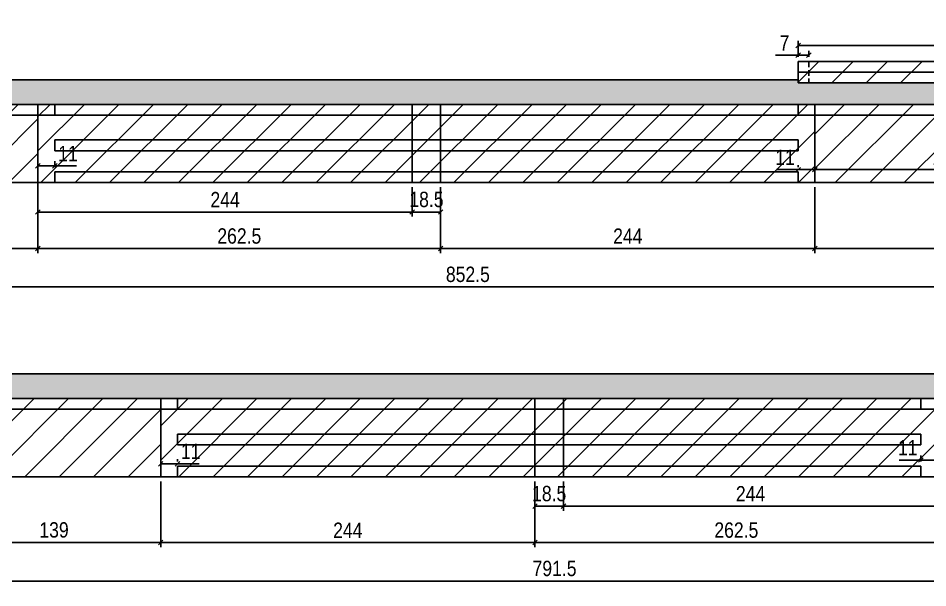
# Model space of a CAD drawing. Extents: x 3309 to 9563, y -2522 to 14608.
# Drawn here: x 7082 to 7675, y 10561 to 10932 of the extents above; entities that cross this region are included whole.
import ezdxf

# ---------------------------------------------------------------- set-up
doc = ezdxf.new("R2010")
doc.units = 0
doc.linetypes.add('HIDDEN', pattern=[0.375, 0.25, -0.125])
for name, color, linetype in [('COTA', 241, 'Continuous'), ('Painéis', 200, 'Continuous'), ('SARR_2.2x7', 40, 'Continuous'), ('SARR_EDITAR', 141, 'Continuous')]:
    doc.layers.add(name, color=color, linetype=linetype)
doc.layers.add('Hachura', color=251, linetype='Continuous', lineweight=9)
doc.styles.add('COTA TECNICA', font='techl___.ttf', dxfattribs={"height": 10})
doc.dimstyles.new('PAINEL', dxfattribs={"dimtxt": 10, "dimasz": 3, "dimexe": 3, "dimexo": 3, "dimgap": 3, "dimtad": 1, "dimdec": 1, "dimzin": 12, "dimdsep": 46, "dimtxsty": 'COTA TECNICA', "dimblk1": 'OBLIQUE', "dimblk2": 'OBLIQUE', "dimsah": 1, "dimcen": 0.9, "dimclrd": 4, "dimclre": 4, "dimclrt": 240, "dimadec": 1, "dimazin": 3, "dimtfac": 1, "dimtdec": 1, "dimtmove": 0, "dimatfit": 3, "dimfxl": 1, "dimtolj": 1, "dimtzin": 12, "dimarcsym": 0})

# ---------------------------------------------------------------- blocks, each defined once
blk = doc.blocks.new('_Oblique')
at = {"color": 0, "linetype": 'ByBlock', "lineweight": -2}
blk.add_line((-0.5, -0.5), (0.5, 0.5), dxfattribs=at)
blk = doc.blocks.new('*D484')
at = {"layer": 'COTA', "color": 4, "lineweight": -2, "transparency": 16777216}
for p, q in [((7601.01, 10821.7), (7601.01, 10778.77)), ((7801.01, 10821.7), (7801.01, 10778.77)), ((7601.01, 10781.77), (7801.01, 10781.77))]:
    blk.add_line(p, q, dxfattribs=at)
at = {"layer": 'Defpoints', "color": 0, "transparency": 16777216}
for p in [(7601.01, 10824.7), (7801.01, 10824.7), (7801.01, 10781.77)]:
    blk.add_point(p, dxfattribs=at)
at = {"layer": 'COTA', "color": 4, "lineweight": -2, "transparency": 16777216, "xscale": 3, "yscale": 3, "zscale": 3, "rotation": 180}
blk.add_blockref('_Oblique', (7601.01, 10781.77), dxfattribs=at)
at = {"layer": 'COTA', "color": 4, "lineweight": -2, "transparency": 16777216, "xscale": 3, "yscale": 3, "zscale": 3}
blk.add_blockref('_Oblique', (7801.01, 10781.77), dxfattribs=at)
at = {"layer": 'COTA', "color": 240, "transparency": 16777216, "insert": (7701.01, 10789.87), "char_height": 10, "attachment_point": 5, "style": 'COTA TECNICA'}
blk.add_mtext('\\A1;200', dxfattribs=at)
blk = doc.blocks.new('*D485')
at = {"layer": 'COTA', "color": 4, "lineweight": -2, "transparency": 16777216}
for p, q in [((6948.51, 10821.7), (6948.51, 10753.76)), ((7801.01, 10821.7), (7801.01, 10753.76)), ((6948.51, 10756.76), (7801.01, 10756.76))]:
    blk.add_line(p, q, dxfattribs=at)
at = {"layer": 'Defpoints', "color": 0, "transparency": 16777216}
for p in [(6948.51, 10824.7), (7801.01, 10824.7), (7801.01, 10756.76)]:
    blk.add_point(p, dxfattribs=at)
at = {"layer": 'COTA', "color": 4, "lineweight": -2, "transparency": 16777216, "xscale": 3, "yscale": 3, "zscale": 3, "rotation": 180}
blk.add_blockref('_Oblique', (6948.51, 10756.76), dxfattribs=at)
at = {"layer": 'COTA', "color": 4, "lineweight": -2, "transparency": 16777216, "xscale": 3, "yscale": 3, "zscale": 3}
blk.add_blockref('_Oblique', (7801.01, 10756.76), dxfattribs=at)
at = {"layer": 'COTA', "color": 240, "transparency": 16777216, "insert": (7374.76, 10764.89), "char_height": 10, "attachment_point": 5, "style": 'COTA TECNICA'}
blk.add_mtext('\\A1;852.5', dxfattribs=at)
blk = doc.blocks.new('*D486')
at = {"layer": 'COTA', "color": 4, "lineweight": -2, "transparency": 16777216}
for p, q in [((7094.51, 10824.7), (7094.51, 10802.56)), ((7338.51, 10821.7), (7338.51, 10802.56)), ((7094.51, 10805.56), (7338.51, 10805.56))]:
    blk.add_line(p, q, dxfattribs=at)
at = {"layer": 'Defpoints', "color": 0, "transparency": 16777216}
for p in [(7094.51, 10827.7), (7338.51, 10824.7), (7338.51, 10805.56)]:
    blk.add_point(p, dxfattribs=at)
at = {"layer": 'COTA', "color": 4, "lineweight": -2, "transparency": 16777216, "xscale": 3, "yscale": 3, "zscale": 3, "rotation": 180}
blk.add_blockref('_Oblique', (7094.51, 10805.56), dxfattribs=at)
at = {"layer": 'COTA', "color": 4, "lineweight": -2, "transparency": 16777216, "xscale": 3, "yscale": 3, "zscale": 3}
blk.add_blockref('_Oblique', (7338.51, 10805.56), dxfattribs=at)
at = {"layer": 'COTA', "color": 240, "transparency": 16777216, "insert": (7216.51, 10813.63), "char_height": 10, "attachment_point": 5, "style": 'COTA TECNICA'}
blk.add_mtext('\\A1;244', dxfattribs=at)
blk = doc.blocks.new('*D487')
at = {"layer": 'COTA', "color": 4, "lineweight": -2, "transparency": 16777216}
for p, q in [((7357.01, 10821.7), (7357.01, 10778.77)), ((7601.01, 10821.7), (7601.01, 10778.77)), ((7357.01, 10781.77), (7601.01, 10781.77))]:
    blk.add_line(p, q, dxfattribs=at)
at = {"layer": 'Defpoints', "color": 0, "transparency": 16777216}
for p in [(7357.01, 10824.7), (7601.01, 10824.7), (7601.01, 10781.77)]:
    blk.add_point(p, dxfattribs=at)
at = {"layer": 'COTA', "color": 4, "lineweight": -2, "transparency": 16777216, "xscale": 3, "yscale": 3, "zscale": 3, "rotation": 180}
blk.add_blockref('_Oblique', (7357.01, 10781.77), dxfattribs=at)
at = {"layer": 'COTA', "color": 4, "lineweight": -2, "transparency": 16777216, "xscale": 3, "yscale": 3, "zscale": 3}
blk.add_blockref('_Oblique', (7601.01, 10781.77), dxfattribs=at)
at = {"layer": 'COTA', "color": 240, "transparency": 16777216, "insert": (7479.01, 10789.84), "char_height": 10, "attachment_point": 5, "style": 'COTA TECNICA'}
blk.add_mtext('\\A1;244', dxfattribs=at)
blk = doc.blocks.new('*D488')
at = {"layer": 'COTA', "color": 4, "lineweight": -2, "transparency": 16777216}
for p, q in [((7338.51, 10821.7), (7338.51, 10802.56)), ((7357.01, 10821.7), (7357.01, 10802.56)), ((7338.51, 10805.56), (7357.01, 10805.56))]:
    blk.add_line(p, q, dxfattribs=at)
at = {"layer": 'Defpoints', "color": 0, "transparency": 16777216}
for p in [(7338.51, 10824.7), (7357.01, 10824.7), (7357.01, 10805.56)]:
    blk.add_point(p, dxfattribs=at)
at = {"layer": 'COTA', "color": 4, "lineweight": -2, "transparency": 16777216, "xscale": 3, "yscale": 3, "zscale": 3, "rotation": 180}
blk.add_blockref('_Oblique', (7338.51, 10805.56), dxfattribs=at)
at = {"layer": 'COTA', "color": 4, "lineweight": -2, "transparency": 16777216, "xscale": 3, "yscale": 3, "zscale": 3}
blk.add_blockref('_Oblique', (7357.01, 10805.56), dxfattribs=at)
at = {"layer": 'COTA', "color": 240, "transparency": 16777216, "insert": (7347.76, 10813.69), "char_height": 10, "attachment_point": 5, "style": 'COTA TECNICA'}
blk.add_mtext('\\A1;18.5', dxfattribs=at)
blk = doc.blocks.new('*D492')
at = {"layer": 'COTA', "color": 4, "lineweight": -2, "transparency": 16777216}
for p, q in [((7094.51, 10824.7), (7094.51, 10778.77)), ((7357.01, 10821.7), (7357.01, 10778.77)), ((7357.01, 10781.77), (7094.51, 10781.77))]:
    blk.add_line(p, q, dxfattribs=at)
at = {"layer": 'Defpoints', "color": 0, "transparency": 16777216}
for p in [(7094.51, 10827.7), (7357.01, 10824.7), (7094.51, 10781.77)]:
    blk.add_point(p, dxfattribs=at)
at = {"layer": 'COTA', "color": 4, "lineweight": -2, "transparency": 16777216, "xscale": 3, "yscale": 3, "zscale": 3, "rotation": 180}
blk.add_blockref('_Oblique', (7094.51, 10781.77), dxfattribs=at)
at = {"layer": 'COTA', "color": 4, "lineweight": -2, "transparency": 16777216, "xscale": 3, "yscale": 3, "zscale": 3}
blk.add_blockref('_Oblique', (7357.01, 10781.77), dxfattribs=at)
at = {"layer": 'COTA', "color": 240, "transparency": 16777216, "insert": (7225.76, 10789.88), "char_height": 10, "attachment_point": 5, "style": 'COTA TECNICA'}
blk.add_mtext('\\A1;262.5', dxfattribs=at)
blk = doc.blocks.new('*D493')
at = {"layer": 'COTA', "color": 4, "lineweight": -2, "transparency": 16777216}
for p, q in [((7590.01, 10833.17), (7575.92, 10833.17)), ((7590.01, 10834.7), (7590.01, 10836.17)), ((7601.01, 10833.17), (7590.01, 10833.17)), ((7601.01, 10834.7), (7601.01, 10836.17))]:
    blk.add_line(p, q, dxfattribs=at)
at = {"layer": 'Defpoints', "color": 0, "transparency": 16777216}
for p in [(7590.01, 10833.17), (7590.01, 10831.7), (7601.01, 10831.7)]:
    blk.add_point(p, dxfattribs=at)
at = {"layer": 'COTA', "color": 4, "lineweight": -2, "transparency": 16777216, "xscale": 3, "yscale": 3, "zscale": 3, "rotation": 180}
blk.add_blockref('_Oblique', (7590.01, 10833.17), dxfattribs=at)
at = {"layer": 'COTA', "color": 4, "lineweight": -2, "transparency": 16777216, "xscale": 3, "yscale": 3, "zscale": 3}
blk.add_blockref('_Oblique', (7601.01, 10833.17), dxfattribs=at)
at = {"layer": 'COTA', "color": 240, "transparency": 16777216, "insert": (7581.47, 10841.23), "char_height": 10, "attachment_point": 5, "style": 'COTA TECNICA'}
blk.add_mtext('\\A1;11', dxfattribs=at)
blk = doc.blocks.new('*D494')
at = {"layer": 'COTA', "color": 4, "lineweight": -2, "transparency": 16777216}
for p, q in [((7094.51, 10827.7), (7094.51, 10838.6)), ((7094.51, 10835.6), (7105.51, 10835.6)), ((7105.51, 10834.7), (7105.51, 10838.6)), ((7105.51, 10835.6), (7119.6, 10835.6))]:
    blk.add_line(p, q, dxfattribs=at)
at = {"layer": 'Defpoints', "color": 0, "transparency": 16777216}
for p in [(7105.51, 10835.6), (7105.51, 10831.7), (7094.51, 10824.7)]:
    blk.add_point(p, dxfattribs=at)
at = {"layer": 'COTA', "color": 4, "lineweight": -2, "transparency": 16777216, "xscale": 3, "yscale": 3, "zscale": 3, "rotation": 180}
blk.add_blockref('_Oblique', (7094.51, 10835.6), dxfattribs=at)
at = {"layer": 'COTA', "color": 4, "lineweight": -2, "transparency": 16777216, "xscale": 3, "yscale": 3, "zscale": 3}
blk.add_blockref('_Oblique', (7105.51, 10835.6), dxfattribs=at)
at = {"layer": 'COTA', "color": 240, "transparency": 16777216, "insert": (7114.05, 10843.66), "char_height": 10, "attachment_point": 5, "style": 'COTA TECNICA'}
blk.add_mtext('\\A1;11', dxfattribs=at)
blk = doc.blocks.new('*D498')
at = {"layer": 'COTA', "color": 4, "lineweight": -2, "transparency": 16777216}
for p, q in [((7601.01, 10827.7), (7601.01, 10836.17)), ((7601.01, 10833.17), (7773.01, 10833.17)), ((7773.01, 10834.7), (7773.01, 10836.17))]:
    blk.add_line(p, q, dxfattribs=at)
at = {"layer": 'Defpoints', "color": 0, "transparency": 16777216}
for p in [(7773.01, 10833.17), (7773.01, 10831.7), (7601.01, 10824.7)]:
    blk.add_point(p, dxfattribs=at)
at = {"layer": 'COTA', "color": 4, "lineweight": -2, "transparency": 16777216, "xscale": 3, "yscale": 3, "zscale": 3, "rotation": 180}
blk.add_blockref('_Oblique', (7601.01, 10833.17), dxfattribs=at)
at = {"layer": 'COTA', "color": 4, "lineweight": -2, "transparency": 16777216, "xscale": 3, "yscale": 3, "zscale": 3}
blk.add_blockref('_Oblique', (7773.01, 10833.17), dxfattribs=at)
at = {"layer": 'COTA', "color": 240, "transparency": 16777216, "insert": (7687.01, 10841.25), "char_height": 10, "attachment_point": 5, "style": 'COTA TECNICA'}
blk.add_mtext('\\A1;172', dxfattribs=at)
blk = doc.blocks.new('*D518')
at = {"layer": 'COTA', "color": 4, "lineweight": -2, "transparency": 16777216}
for p, q in [((6948.51, 10821.7), (6948.51, 10778.77)), ((7094.51, 10821.7), (7094.51, 10778.77)), ((7094.51, 10781.77), (6948.51, 10781.77))]:
    blk.add_line(p, q, dxfattribs=at)
at = {"layer": 'Defpoints', "color": 0, "transparency": 16777216}
for p in [(6948.51, 10824.7), (7094.51, 10824.7), (6948.51, 10781.77)]:
    blk.add_point(p, dxfattribs=at)
at = {"layer": 'COTA', "color": 4, "lineweight": -2, "transparency": 16777216, "xscale": 3, "yscale": 3, "zscale": 3, "rotation": 180}
blk.add_blockref('_Oblique', (6948.51, 10781.77), dxfattribs=at)
at = {"layer": 'COTA', "color": 4, "lineweight": -2, "transparency": 16777216, "xscale": 3, "yscale": 3, "zscale": 3}
blk.add_blockref('_Oblique', (7094.51, 10781.77), dxfattribs=at)
at = {"layer": 'COTA', "color": 240, "transparency": 16777216, "insert": (7021.51, 10789.87), "char_height": 10, "attachment_point": 5, "style": 'COTA TECNICA'}
blk.add_mtext('\\A1;146', dxfattribs=at)
blk = doc.blocks.new('*D519')
at = {"layer": 'COTA', "color": 4, "lineweight": -2, "transparency": 16777216}
for p, q in [((7590.01, 10906.7), (7590.01, 10917.08)), ((7801.01, 10906.7), (7801.01, 10917.08)), ((7590.01, 10914.08), (7801.01, 10914.08))]:
    blk.add_line(p, q, dxfattribs=at)
at = {"layer": 'Defpoints', "color": 0, "transparency": 16777216}
for p in [(7801.01, 10914.08), (7590.01, 10903.7), (7801.01, 10903.7)]:
    blk.add_point(p, dxfattribs=at)
at = {"layer": 'COTA', "color": 4, "lineweight": -2, "transparency": 16777216, "xscale": 3, "yscale": 3, "zscale": 3, "rotation": 180}
blk.add_blockref('_Oblique', (7590.01, 10914.08), dxfattribs=at)
at = {"layer": 'COTA', "color": 4, "lineweight": -2, "transparency": 16777216, "xscale": 3, "yscale": 3, "zscale": 3}
blk.add_blockref('_Oblique', (7801.01, 10914.08), dxfattribs=at)
at = {"layer": 'COTA', "color": 240, "transparency": 16777216, "insert": (7695.51, 10922.14), "char_height": 10, "attachment_point": 5, "style": 'COTA TECNICA'}
blk.add_mtext('\\A1;211', dxfattribs=at)
blk = doc.blocks.new('*D520')
at = {"layer": 'COTA', "color": 4, "lineweight": -2, "transparency": 16777216}
for p, q in [((7590.01, 10906.7), (7590.01, 10910.69)), ((7597.01, 10906.7), (7597.01, 10910.69)), ((7590.01, 10907.69), (7575.28, 10907.69)), ((7597.01, 10907.69), (7590.01, 10907.69))]:
    blk.add_line(p, q, dxfattribs=at)
at = {"layer": 'Defpoints', "color": 0, "transparency": 16777216}
for p in [(7590.01, 10907.69), (7590.01, 10903.7), (7597.01, 10903.7)]:
    blk.add_point(p, dxfattribs=at)
at = {"layer": 'COTA', "color": 4, "lineweight": -2, "transparency": 16777216, "xscale": 3, "yscale": 3, "zscale": 3, "rotation": 180}
blk.add_blockref('_Oblique', (7590.01, 10907.69), dxfattribs=at)
at = {"layer": 'COTA', "color": 4, "lineweight": -2, "transparency": 16777216, "xscale": 3, "yscale": 3, "zscale": 3}
blk.add_blockref('_Oblique', (7597.01, 10907.69), dxfattribs=at)
at = {"layer": 'COTA', "color": 240, "transparency": 16777216, "insert": (7581.15, 10915.77), "char_height": 10, "attachment_point": 5, "style": 'COTA TECNICA'}
blk.add_mtext('\\A1;7', dxfattribs=at)
blk = doc.blocks.new('*D542')
at = {"layer": 'COTA', "color": 4, "lineweight": -2, "transparency": 16777216}
for p, q in [((7035.51, 10630.08), (7035.51, 10562.14)), ((7827.01, 10630.08), (7827.01, 10562.14)), ((7827.01, 10565.14), (7035.51, 10565.14))]:
    blk.add_line(p, q, dxfattribs=at)
at = {"layer": 'Defpoints', "color": 0, "transparency": 16777216}
for p in [(7035.51, 10633.08), (7827.01, 10633.08), (7035.51, 10565.14)]:
    blk.add_point(p, dxfattribs=at)
at = {"layer": 'COTA', "color": 4, "lineweight": -2, "transparency": 16777216, "xscale": 3, "yscale": 3, "zscale": 3, "rotation": 180}
blk.add_blockref('_Oblique', (7035.51, 10565.14), dxfattribs=at)
at = {"layer": 'COTA', "color": 4, "lineweight": -2, "transparency": 16777216, "xscale": 3, "yscale": 3, "zscale": 3}
blk.add_blockref('_Oblique', (7827.01, 10565.14), dxfattribs=at)
at = {"layer": 'COTA', "color": 240, "transparency": 16777216, "insert": (7431.26, 10573.28), "char_height": 10, "attachment_point": 5, "style": 'COTA TECNICA'}
blk.add_mtext('\\A1;791.5', dxfattribs=at)
blk = doc.blocks.new('*D543')
at = {"layer": 'COTA', "color": 4, "lineweight": -2, "transparency": 16777216}
for p, q in [((7437.01, 10630.08), (7437.01, 10610.94)), ((7681.01, 10630.08), (7681.01, 10610.94)), ((7681.01, 10613.94), (7437.01, 10613.94))]:
    blk.add_line(p, q, dxfattribs=at)
at = {"layer": 'Defpoints', "color": 0, "transparency": 16777216}
for p in [(7437.01, 10633.08), (7681.01, 10633.08), (7437.01, 10613.94)]:
    blk.add_point(p, dxfattribs=at)
at = {"layer": 'COTA', "color": 4, "lineweight": -2, "transparency": 16777216, "xscale": 3, "yscale": 3, "zscale": 3, "rotation": 180}
blk.add_blockref('_Oblique', (7437.01, 10613.94), dxfattribs=at)
at = {"layer": 'COTA', "color": 4, "lineweight": -2, "transparency": 16777216, "xscale": 3, "yscale": 3, "zscale": 3}
blk.add_blockref('_Oblique', (7681.01, 10613.94), dxfattribs=at)
at = {"layer": 'COTA', "color": 240, "transparency": 16777216, "insert": (7559.01, 10622.01), "char_height": 10, "attachment_point": 5, "style": 'COTA TECNICA'}
blk.add_mtext('\\A1;244', dxfattribs=at)
blk = doc.blocks.new('*D524')
at = {"layer": 'COTA', "color": 4, "lineweight": -2, "transparency": 16777216}
for p, q in [((7035.51, 10630.08), (7035.51, 10587.15)), ((7174.51, 10630.08), (7174.51, 10587.15)), ((7174.51, 10590.15), (7035.51, 10590.15))]:
    blk.add_line(p, q, dxfattribs=at)
at = {"layer": 'Defpoints', "color": 0, "transparency": 16777216}
for p in [(7035.51, 10633.08), (7174.51, 10633.08), (7035.51, 10590.15)]:
    blk.add_point(p, dxfattribs=at)
at = {"layer": 'COTA', "color": 4, "lineweight": -2, "transparency": 16777216, "xscale": 3, "yscale": 3, "zscale": 3, "rotation": 180}
blk.add_blockref('_Oblique', (7035.51, 10590.15), dxfattribs=at)
at = {"layer": 'COTA', "color": 4, "lineweight": -2, "transparency": 16777216, "xscale": 3, "yscale": 3, "zscale": 3}
blk.add_blockref('_Oblique', (7174.51, 10590.15), dxfattribs=at)
at = {"layer": 'COTA', "color": 240, "transparency": 16777216, "insert": (7105.01, 10598.4), "char_height": 10, "attachment_point": 5, "style": 'COTA TECNICA'}
blk.add_mtext('\\A1;139', dxfattribs=at)
blk = doc.blocks.new('*D544')
at = {"layer": 'COTA', "color": 4, "lineweight": -2, "transparency": 16777216}
for p, q in [((7418.51, 10630.08), (7418.51, 10610.94)), ((7437.01, 10630.08), (7437.01, 10610.94)), ((7437.01, 10613.94), (7418.51, 10613.94))]:
    blk.add_line(p, q, dxfattribs=at)
at = {"layer": 'Defpoints', "color": 0, "transparency": 16777216}
for p in [(7418.51, 10633.08), (7437.01, 10633.08), (7418.51, 10613.94)]:
    blk.add_point(p, dxfattribs=at)
at = {"layer": 'COTA', "color": 4, "lineweight": -2, "transparency": 16777216, "xscale": 3, "yscale": 3, "zscale": 3, "rotation": 180}
blk.add_blockref('_Oblique', (7418.51, 10613.94), dxfattribs=at)
at = {"layer": 'COTA', "color": 4, "lineweight": -2, "transparency": 16777216, "xscale": 3, "yscale": 3, "zscale": 3}
blk.add_blockref('_Oblique', (7437.01, 10613.94), dxfattribs=at)
at = {"layer": 'COTA', "color": 240, "transparency": 16777216, "insert": (7427.76, 10622.07), "char_height": 10, "attachment_point": 5, "style": 'COTA TECNICA'}
blk.add_mtext('\\A1;18.5', dxfattribs=at)
blk = doc.blocks.new('*D548')
at = {"layer": 'COTA', "color": 4, "lineweight": -2, "transparency": 16777216}
for p, q in [((7418.51, 10630.08), (7418.51, 10587.15)), ((7681.01, 10630.08), (7681.01, 10587.15)), ((7418.51, 10590.15), (7681.01, 10590.15))]:
    blk.add_line(p, q, dxfattribs=at)
at = {"layer": 'Defpoints', "color": 0, "transparency": 16777216}
for p in [(7418.51, 10633.08), (7681.01, 10633.08), (7681.01, 10590.15)]:
    blk.add_point(p, dxfattribs=at)
at = {"layer": 'COTA', "color": 4, "lineweight": -2, "transparency": 16777216, "xscale": 3, "yscale": 3, "zscale": 3, "rotation": 180}
blk.add_blockref('_Oblique', (7418.51, 10590.15), dxfattribs=at)
at = {"layer": 'COTA', "color": 4, "lineweight": -2, "transparency": 16777216, "xscale": 3, "yscale": 3, "zscale": 3}
blk.add_blockref('_Oblique', (7681.01, 10590.15), dxfattribs=at)
at = {"layer": 'COTA', "color": 240, "transparency": 16777216, "insert": (7549.76, 10598.26), "char_height": 10, "attachment_point": 5, "style": 'COTA TECNICA'}
blk.add_mtext('\\A1;262.5', dxfattribs=at)
blk = doc.blocks.new('*D549')
at = {"layer": 'COTA', "color": 4, "lineweight": -2, "transparency": 16777216}
for p, q in [((7174.51, 10643.08), (7174.51, 10644.55)), ((7185.51, 10643.08), (7185.51, 10644.55)), ((7174.51, 10641.55), (7185.51, 10641.55)), ((7185.51, 10641.55), (7199.6, 10641.55))]:
    blk.add_line(p, q, dxfattribs=at)
at = {"layer": 'Defpoints', "color": 0, "transparency": 16777216}
for p in [(7174.51, 10640.08), (7185.51, 10641.55), (7185.51, 10640.08)]:
    blk.add_point(p, dxfattribs=at)
at = {"layer": 'COTA', "color": 4, "lineweight": -2, "transparency": 16777216, "xscale": 3, "yscale": 3, "zscale": 3, "rotation": 180}
blk.add_blockref('_Oblique', (7174.51, 10641.55), dxfattribs=at)
at = {"layer": 'COTA', "color": 4, "lineweight": -2, "transparency": 16777216, "xscale": 3, "yscale": 3, "zscale": 3}
blk.add_blockref('_Oblique', (7185.51, 10641.55), dxfattribs=at)
at = {"layer": 'COTA', "color": 240, "transparency": 16777216, "insert": (7194.05, 10649.61), "char_height": 10, "attachment_point": 5, "style": 'COTA TECNICA'}
blk.add_mtext('\\A1;11', dxfattribs=at)
blk = doc.blocks.new('*D550')
at = {"layer": 'COTA', "color": 4, "lineweight": -2, "transparency": 16777216}
for p, q in [((7670.01, 10643.98), (7655.92, 10643.98)), ((7670.01, 10643.08), (7670.01, 10646.98)), ((7681.01, 10643.98), (7670.01, 10643.98)), ((7681.01, 10636.08), (7681.01, 10646.98))]:
    blk.add_line(p, q, dxfattribs=at)
at = {"layer": 'Defpoints', "color": 0, "transparency": 16777216}
for p in [(7670.01, 10643.98), (7670.01, 10640.08), (7681.01, 10633.08)]:
    blk.add_point(p, dxfattribs=at)
at = {"layer": 'COTA', "color": 4, "lineweight": -2, "transparency": 16777216, "xscale": 3, "yscale": 3, "zscale": 3, "rotation": 180}
blk.add_blockref('_Oblique', (7670.01, 10643.98), dxfattribs=at)
at = {"layer": 'COTA', "color": 4, "lineweight": -2, "transparency": 16777216, "xscale": 3, "yscale": 3, "zscale": 3}
blk.add_blockref('_Oblique', (7681.01, 10643.98), dxfattribs=at)
at = {"layer": 'COTA', "color": 240, "transparency": 16777216, "insert": (7661.47, 10652.04), "char_height": 10, "attachment_point": 5, "style": 'COTA TECNICA'}
blk.add_mtext('\\A1;11', dxfattribs=at)
blk = doc.blocks.new('*D528')
at = {"layer": 'COTA', "color": 4, "lineweight": -2, "transparency": 16777216}
for p, q in [((7174.51, 10630.08), (7174.51, 10587.15)), ((7418.51, 10630.08), (7418.51, 10587.15)), ((7174.51, 10590.15), (7418.51, 10590.15))]:
    blk.add_line(p, q, dxfattribs=at)
at = {"layer": 'Defpoints', "color": 0, "transparency": 16777216}
for p in [(7174.51, 10633.08), (7418.51, 10633.08), (7418.51, 10590.15)]:
    blk.add_point(p, dxfattribs=at)
at = {"layer": 'COTA', "color": 4, "lineweight": -2, "transparency": 16777216, "xscale": 3, "yscale": 3, "zscale": 3, "rotation": 180}
blk.add_blockref('_Oblique', (7174.51, 10590.15), dxfattribs=at)
at = {"layer": 'COTA', "color": 4, "lineweight": -2, "transparency": 16777216, "xscale": 3, "yscale": 3, "zscale": 3}
blk.add_blockref('_Oblique', (7418.51, 10590.15), dxfattribs=at)
at = {"layer": 'COTA', "color": 240, "transparency": 16777216, "insert": (7296.51, 10598.22), "char_height": 10, "attachment_point": 5, "style": 'COTA TECNICA'}
blk.add_mtext('\\A1;244', dxfattribs=at)

msp = doc.modelspace()

# ---------------------------------------------------------------- hatches: boundary and pattern name
at = {"layer": 'COTA'}
h = msp.add_hatch(dxfattribs=at)
h.set_pattern_fill('AR-CONC', color=256, scale=0.03)
h.set_pattern_definition([(50, (3140.7635, 3434.2262), (5.46554, -0.4781726), [0.5715, -6.2865]), (355, (3140.7635, 3434.226), (-1.0573026, 5.7317054), [0.4572, -5.0292175]), (100.451445, (3141.219, 3434.1864), (4.4082374, 5.2535326), [0.4857003, -5.3427073]), (46.1842, (3140.7635, 3435.75), (8.132371, -1.26127), [0.85725, -9.42975]), (96.63556, (3141.441, 3435.645), (7.122124, 7.422784), [0.728551, -8.014068]), (351.18415, (3140.7635, 3435.75), (7.122124, 7.422784), [0.685799, -7.543792]), (21, (3141.5255, 3435.3692), (4.5484317, -3.067956), [0.5715, -6.2865]), (326, (3141.5255, 3435.369), (1.854061, 5.525639), [0.4572, -5.0292]), (71.451445, (3141.9046, 3435.1136), (6.4024926, 2.457683), [0.4857003, -5.342698]), (37.5, (3140.7635, 3434.2262), (0.0926581, 2.53665117), [0, -4.96824, 0, -5.1054, 0, -5.04825]), (7.5, (3140.7635, 3434.2262), (2.0045899, 3.00541724), [0, -2.91084, 0, -4.85394, 0, -1.92405]), (327.5, (3139.0643, 3434.2262), (4.06771786, -0.1718623), [0, -1.905, 0, -5.9436, 0, -7.8867]), (317.5, (3138.3023, 3434.2262), (4.4438754, 0.7627947), [0, -2.4765, 0, -3.94716, 0, -5.6007])])
h.paths.add_polyline_path([(6948.51, 10891.7), (6948.51, 10875.7), (7601.01, 10875.7), (7801.01, 10875.7), (7801.01, 10889.7), (7590.01, 10889.7), (7590.01, 10891.7)])
h = msp.add_hatch(dxfattribs=at)
h.set_pattern_fill('AR-CONC', color=256, scale=0.03)
h.set_pattern_definition([(50, (3358.4705, 772.8643), (5.46554, -0.4781726), [0.5715, -6.2865]), (355, (3358.4705, 772.864), (-1.0573026, 5.7317054), [0.4572, -5.0292175]), (100.451445, (3358.926, 772.8244), (4.4082374, 5.2535326), [0.4857003, -5.3427073]), (46.1842, (3358.4705, 774.388), (8.1323712, -1.26127), [0.85725, -9.42975]), (96.63556, (3359.148, 774.283), (7.122124, 7.422784), [0.728551, -8.014068]), (351.18415, (3358.4705, 774.388), (7.122124, 7.422784), [0.685799, -7.543792]), (21, (3359.2325, 774.0073), (4.5484317, -3.067956), [0.5715, -6.2865]), (326, (3359.2325, 774.007), (1.8540609, 5.525639), [0.4572, -5.0292]), (71.451445, (3359.6116, 773.7516), (6.4024926, 2.457683), [0.4857003, -5.342698]), (37.5, (3358.4705, 772.8643), (0.0926581, 2.53665117), [0, -4.96824, 0, -5.1054, 0, -5.04825]), (7.5, (3358.4705, 772.8643), (2.0045899, 3.00541724), [0, -2.91084, 0, -4.85394, 0, -1.92405]), (327.5, (3356.7713, 772.8643), (4.06771786, -0.17186232), [0, -1.905, 0, -5.9436, 0, -7.8867]), (317.5, (3356.0093, 772.8643), (4.4438754, 0.7627947), [0, -2.4765, 0, -3.94716, 0, -5.6007])])
h.paths.add_polyline_path([(7035.51, 10684.08), (7827.01, 10684.08), (7827.01, 10700.08), (7035.51, 10700.08), (7035.51, 10712.08), (7005.51, 10712.08), (7005.51, 10633.08), (7035.51, 10633.08)])
at = {"layer": 'Hachura', "linetype": 'ByBlock'}
h = msp.add_hatch(dxfattribs=at)
h.set_pattern_fill('ANSI31', color=256, scale=5)
h.paths.add_polyline_path([(7159.51, 11084.94), (6948.51, 11084.94), (6948.51, 11070.94), (7159.51, 11070.94)])
h.paths.add_polyline_path([(7148.51, 11056.94), (6948.51, 11056.94), (6948.51, 11005.94), (7148.51, 11005.94)])
h.paths.add_polyline_path([(7801.01, 11056.94), (7655.01, 11056.94), (7655.01, 11005.94), (7801.01, 11005.94)])
h.paths.add_polyline_path([(7801.01, 10903.7), (7590.01, 10903.7), (7590.01, 10889.7), (7801.01, 10889.7)])
h.paths.add_polyline_path([(7801.01, 10875.7), (7601.01, 10875.7), (7601.01, 10824.7), (7801.01, 10824.7)])
h.paths.add_polyline_path([(7094.51, 10875.7), (6948.51, 10875.7), (6948.51, 10824.7), (7094.51, 10824.7)])
h.paths.add_polyline_path([(7174.51, 10684.08), (7035.51, 10684.08), (7035.51, 10633.08), (7174.51, 10633.08)])
h.paths.add_polyline_path([(7827.01, 10684.08), (7681.01, 10684.08), (7681.01, 10633.08), (7827.01, 10633.08)])
h.paths.add_polyline_path([(7740.01, 10503), (7601.01, 10503), (7601.01, 10452), (7740.01, 10452)])
h.paths.add_polyline_path([(7094.51, 10503), (6948.51, 10503), (6948.51, 10452), (7094.51, 10452)])
h = msp.add_hatch(dxfattribs=at)
h.set_pattern_fill('ANSI31', color=256, scale=5)
h.set_pattern_definition([(45, (3140.764, 3434.226), (-11.22532, 11.22532), [])])
h.paths.add_polyline_path([(7357.01, 10875.7), (7601.01, 10875.7), (7601.01, 10824.7), (7357.01, 10824.7)])
h.paths.add_polyline_path([(7338.51, 10875.7), (7357.01, 10875.7), (7357.01, 10824.7), (7338.51, 10824.7)])
h.paths.add_polyline_path([(7094.51, 10875.7), (7338.51, 10875.7), (7338.51, 10824.7), (7094.51, 10824.7)])
h = msp.add_hatch(dxfattribs=at)
h.set_pattern_fill('ANSI31', color=256, scale=5)
h.set_pattern_definition([(45, (3140.764, 772.864), (-11.22532, 11.22532), [])])
h.paths.add_polyline_path([(6948.51, 10633.08), (7003.51, 10633.08), (7003.51, 10712.08), (6948.51, 10712.08)])
h.paths.add_polyline_path([(7418.51, 10633.08), (7418.51, 10684.08), (7174.51, 10684.08), (7174.51, 10633.08)])
h.paths.add_polyline_path([(7418.51, 10633.08), (7437.01, 10633.08), (7437.01, 10684.08), (7418.51, 10684.08)])
h.paths.add_polyline_path([(7437.01, 10684.08), (7437.01, 10633.08), (7681.01, 10633.08), (7681.01, 10684.08)])

# ---------------------------------------------------------------- linework, layer by layer
at = {"layer": 'COTA'}
for p, q in [((7590.01, 10891.7), (6948.51, 10891.7)), ((7035.51, 10700.08), (7827.01, 10700.08))]:
    msp.add_line(p, q, dxfattribs=at)
at = {"layer": 'Painéis', "linetype": 'ByBlock'}
for p, q in [((7590.01, 10889.7), (7590.01, 10903.7)), ((7590.01, 10903.7), (7801.01, 10903.7)), ((7590.01, 10889.7), (7801.01, 10889.7)), ((7601.01, 10875.7), (6948.51, 10875.7)), ((7094.51, 10875.7), (7094.51, 10824.7)), ((7338.51, 10875.7), (7338.51, 10824.7)), ((7357.01, 10824.7), (7357.01, 10875.7)), ((7601.01, 10824.7), (7601.01, 10875.7)), ((7601.01, 10875.7), (7801.01, 10875.7)), ((7601.01, 10824.7), (7601.01, 10875.7)), ((6948.51, 10824.7), (7801.01, 10824.7)), ((7035.51, 10684.08), (7827.01, 10684.08)), ((7174.51, 10633.08), (7174.51, 10684.08)), ((7418.51, 10633.08), (7418.51, 10684.08)), ((7437.01, 10684.08), (7437.01, 10633.08)), ((7827.01, 10633.08), (7035.51, 10633.08))]:
    msp.add_line(p, q, dxfattribs=at)
at = {"layer": 'SARR_2.2x7', "linetype": 'HIDDEN', "ltscale": 15}
msp.add_line((7597.01, 10903.7), (7597.01, 10889.7), dxfattribs=at)
at = {"layer": 'SARR_2.2x7', "linetype": 'Continuous'}
for p, q in [((7105.51, 10868.7), (7105.51, 10875.7)), ((7590.01, 10868.7), (7590.01, 10875.7)), ((7094.51, 10868.7), (6948.51, 10868.7)), ((7094.51, 10868.7), (7357.01, 10868.7)), ((7357.01, 10868.7), (7590.01, 10868.7)), ((7590.01, 10868.7), (7601.01, 10868.7)), ((7794.01, 10868.7), (7601.01, 10868.7)), ((7105.51, 10845.53), (7105.51, 10852.53)), ((7105.51, 10852.53), (7357.01, 10852.53)), ((7357.01, 10852.53), (7590.01, 10852.53)), ((7590.01, 10845.53), (7590.01, 10852.53)), ((7105.51, 10845.53), (7357.01, 10845.53)), ((7357.01, 10845.53), (7590.01, 10845.53)), ((7105.51, 10824.7), (7105.51, 10831.7)), ((7105.51, 10831.7), (7357.01, 10831.7)), ((7357.01, 10831.7), (7590.01, 10831.7)), ((7590.01, 10824.7), (7590.01, 10831.7)), ((7185.51, 10677.08), (7185.51, 10684.08)), ((7670.01, 10677.08), (7670.01, 10684.08)), ((7174.51, 10677.08), (7035.51, 10677.08)), ((7185.51, 10677.08), (7174.51, 10677.08)), ((7418.51, 10677.08), (7185.51, 10677.08)), ((7670.01, 10677.08), (7418.51, 10677.08)), ((7670.01, 10677.08), (7681.01, 10677.08)), ((7185.51, 10653.91), (7185.51, 10660.91)), ((7418.51, 10660.91), (7185.51, 10660.91)), ((7670.01, 10660.91), (7418.51, 10660.91)), ((7670.01, 10653.91), (7670.01, 10660.91)), ((7418.51, 10653.91), (7185.51, 10653.91)), ((7670.01, 10653.91), (7418.51, 10653.91)), ((7185.51, 10633.08), (7185.51, 10640.08)), ((7418.51, 10640.08), (7185.51, 10640.08)), ((7670.01, 10640.08), (7418.51, 10640.08)), ((7670.01, 10633.08), (7670.01, 10640.08))]:
    msp.add_line(p, q, dxfattribs=at)
at = {"layer": 'SARR_EDITAR', "linetype": 'ByBlock'}
msp.add_line((7590.01, 10896.7), (7794.01, 10896.7), dxfattribs=at)

# ---------------------------------------------------------------- dimensions: what is measured, and where the dimension line sits
at = {"layer": 'COTA'}
for base, p1, p2, picture, middle in [((7801.01, 10914.08), (7590.01, 10903.7), (7801.01, 10903.7), '*D519', (7695.51, 10922.14)), ((7590.01, 10907.69), (7597.01, 10903.7), (7590.01, 10903.7), '*D520', (7581.15, 10915.77)), ((7105.51, 10835.6), (7094.51, 10824.7), (7105.51, 10831.7), '*D494', (7114.05, 10843.66)), ((7590.01, 10833.17), (7601.01, 10831.7), (7590.01, 10831.7), '*D493', (7581.47, 10841.23)), ((7773.01, 10833.17), (7601.01, 10824.7), (7773.01, 10831.7), '*D498', (7687.01, 10841.25)), ((7094.51, 10781.77), (7357.01, 10824.7), (7094.51, 10827.7), '*D492', (7225.76, 10789.88)), ((7801.01, 10756.76), (6948.51, 10824.7), (7801.01, 10824.7), '*D485', (7374.76, 10764.89)), ((6948.51, 10781.77), (7094.51, 10824.7), (6948.51, 10824.7), '*D518', (7021.51, 10789.87)), ((7437.01, 10613.94), (7681.01, 10633.08), (7437.01, 10633.08), '*D543', (7559.01, 10622.01))]:
    dim = msp.add_linear_dim(base=base, p1=p1, p2=p2, angle=180, dimstyle='PAINEL', dxfattribs=at)
    dim.commit()
    dim.dimension.update_dxf_attribs({"geometry": picture, "text_midpoint": middle})
for base, p1, p2, picture, middle in [((7338.51, 10805.56), (7094.51, 10827.7), (7338.51, 10824.7), '*D486', (7216.51, 10813.63)), ((7801.01, 10781.77), (7601.01, 10824.7), (7801.01, 10824.7), '*D484', (7701.01, 10789.87)), ((7185.51, 10641.55), (7174.51, 10640.08), (7185.51, 10640.08), '*D549', (7194.05, 10649.61)), ((7670.01, 10643.98), (7681.01, 10633.08), (7670.01, 10640.08), '*D550', (7661.47, 10652.04)), ((7035.51, 10565.14), (7827.01, 10633.08), (7035.51, 10633.08), '*D542', (7431.26, 10573.28)), ((7418.51, 10590.15), (7174.51, 10633.08), (7418.51, 10633.08), '*D528', (7296.51, 10598.22)), ((7681.01, 10590.15), (7418.51, 10633.08), (7681.01, 10633.08), '*D548', (7549.76, 10598.26))]:
    dim = msp.add_linear_dim(base=base, p1=p1, p2=p2, dimstyle='PAINEL', dxfattribs=at)
    dim.commit()
    dim.dimension.update_dxf_attribs({"geometry": picture, "text_midpoint": middle})
dim = msp.add_linear_dim(base=(7357.01, 10805.56), p1=(7338.51, 10824.7), p2=(7357.01, 10824.7), dimstyle='PAINEL', dxfattribs=at)
dim.commit()
dim.dimension.update_dxf_attribs({"geometry": '*D488', "text_midpoint": (7347.76, 10805.56), "dimtype": 160})
dim = msp.add_linear_dim(base=(7601.01, 10781.77), p1=(7357.01, 10824.7), p2=(7601.01, 10824.7), dimstyle='PAINEL', override={"dimtmove": 1}, dxfattribs=at)
dim.commit()
dim.dimension.update_dxf_attribs({"geometry": '*D487', "text_midpoint": (7479.01, 10789.84)})
dim = msp.add_linear_dim(base=(7035.51, 10590.15), p1=(7174.51, 10633.08), p2=(7035.51, 10633.08), angle=180, dimstyle='PAINEL', override={"dimtmove": 1}, dxfattribs=at)
dim.commit()
dim.dimension.update_dxf_attribs({"geometry": '*D524', "text_midpoint": (7105.01, 10598.4)})
dim = msp.add_linear_dim(base=(7418.51, 10613.94), p1=(7437.01, 10633.08), p2=(7418.51, 10633.08), angle=180, dimstyle='PAINEL', dxfattribs=at)
dim.commit()
dim.dimension.update_dxf_attribs({"geometry": '*D544', "text_midpoint": (7427.76, 10613.94), "dimtype": 160})

doc.saveas('drawing.dxf')
